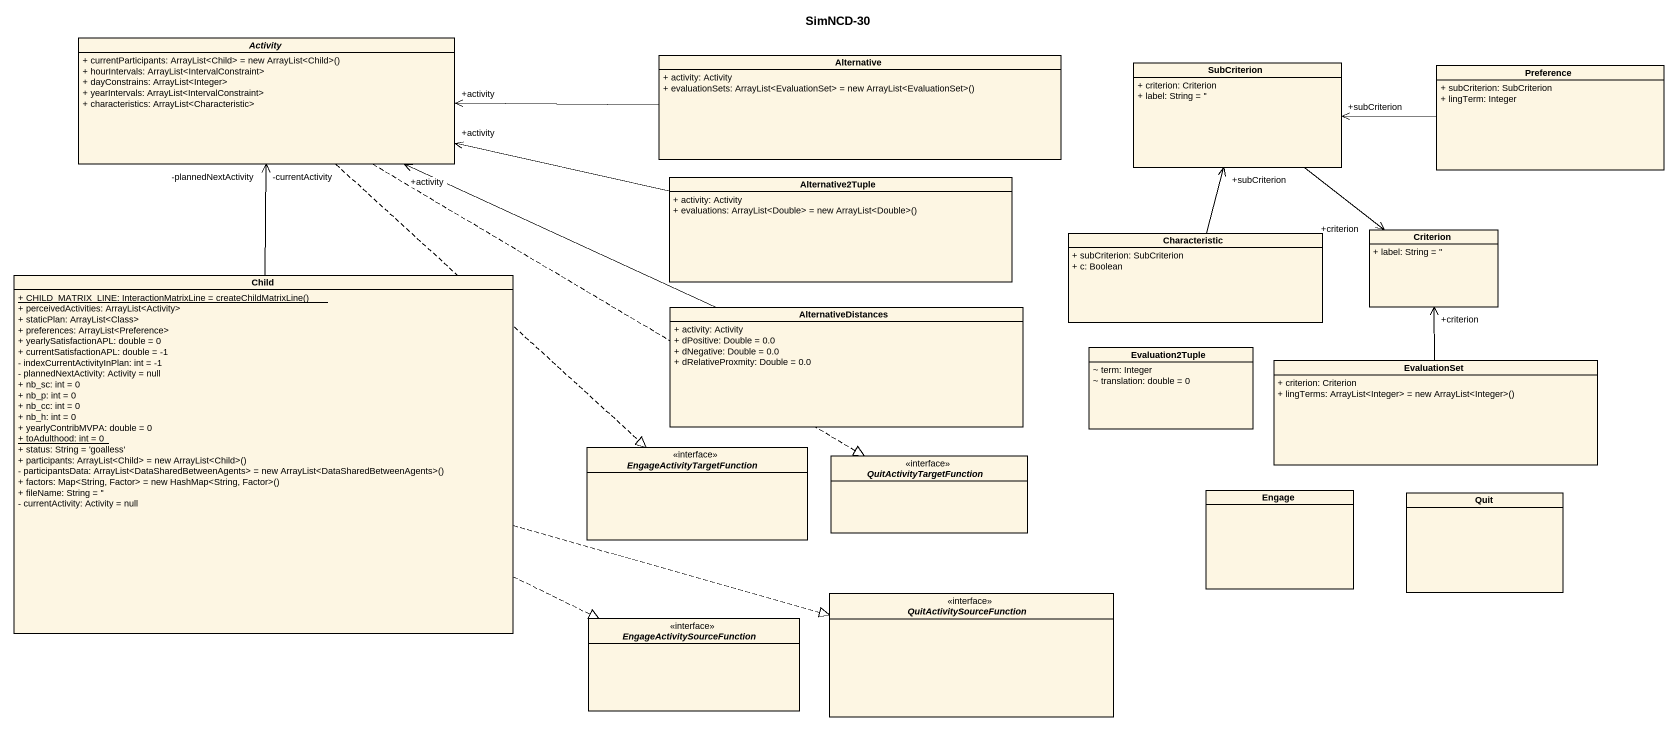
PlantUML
@startuml
title SimNCD-30
hide circle
hide empty members
skinparam classAttributeIconSize 0
abstract class Activity {
  {field} + currentParticipants: ArrayList<Child> = new ArrayList<Child>()
  + hourIntervals: ArrayList<IntervalConstraint>
  + dayConstrains: ArrayList<Integer>
  + yearIntervals: ArrayList<IntervalConstraint>
  + characteristics: ArrayList<Characteristic>
}
class Alternative {
  + activity: Activity
  {field} + evaluationSets: ArrayList<EvaluationSet> = new ArrayList<EvaluationSet>()
}
class SubCriterion {
  + criterion: Criterion
  + label: String = ''
}
class Preference {
  + subCriterion: SubCriterion
  + lingTerm: Integer
}
class Alternative2Tuple {
  + activity: Activity
  {field} + evaluations: ArrayList<Double> = new ArrayList<Double>()
}
class Characteristic {
  + subCriterion: SubCriterion
  + c: Boolean
}
class Criterion {
  + label: String = ''
}
class Child {
  {static} {field} + CHILD_MATRIX_LINE: InteractionMatrixLine = createChildMatrixLine()
  + perceivedActivities: ArrayList<Activity>
  + staticPlan: ArrayList<Class>
  + preferences: ArrayList<Preference>
  + yearlySatisfactionAPL: double = 0
  + currentSatisfactionAPL: double = -1
  - indexCurrentActivityInPlan: int = -1
  - plannedNextActivity: Activity = null
  + nb_sc: int = 0
  + nb_p: int = 0
  + nb_cc: int = 0
  + nb_h: int = 0
  + yearlyContribMVPA: double = 0
  {static} + toAdulthood: int = 0
  + status: String = 'goalless'
  {field} + participants: ArrayList<Child> = new ArrayList<Child>()
  {field} - participantsData: ArrayList<DataSharedBetweenAgents> = new ArrayList<DataSharedBetweenAgents>()
  {field} + factors: Map<String, Factor> = new HashMap<String, Factor>()
  + fileName: String = ''
  - currentActivity: Activity = null
}
class AlternativeDistances {
  + activity: Activity
  + dPositive: Double = 0.0
  + dNegative: Double = 0.0
  + dRelativeProxmity: Double = 0.0
}
class Evaluation2Tuple {
  ~ term: Integer
  ~ translation: double = 0
}
class EvaluationSet {
  + criterion: Criterion
  {field} + lingTerms: ArrayList<Integer> = new ArrayList<Integer>()
}
interface EngageActivityTargetFunction <<interface>>
interface QuitActivityTargetFunction <<interface>>
class Engage
class Quit
interface QuitActivitySourceFunction <<interface>>
interface EngageActivitySourceFunction <<interface>>
Activity ..|> EngageActivityTargetFunction
Activity .right.|> QuitActivityTargetFunction
Alternative -left-> "+activity" Activity
SubCriterion --> "+criterion" Criterion
Preference -left-> "+subCriterion" SubCriterion
Alternative2Tuple -left-> "+activity" Activity
Characteristic -up-> "+subCriterion" SubCriterion
Child -up-> "-plannedNextActivity" Activity
Child -up-> "-currentActivity" Activity
Child .right.|> QuitActivitySourceFunction
Child .right.|> EngageActivitySourceFunction
AlternativeDistances -left-> "+activity" Activity
EvaluationSet -up-> "+criterion" Criterion
@enduml
